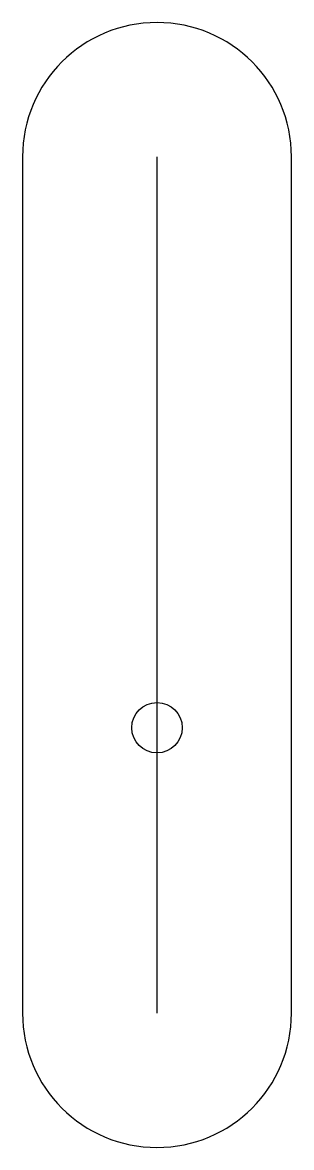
# Model space of a CAD drawing. Header units: millimetres. Extents: x -20 to 20, y -62 to 105.
import ezdxf

# ---------------------------------------------------------------- set-up
doc = ezdxf.new("R2010")
doc.units = ezdxf.units.MM
doc.layers.get('0').update_dxf_attribs({"linetype": 'CONTINUOUS'})

msp = doc.modelspace()

# ---------------------------------------------------------------- linework, layer by layer
for p, q in [((0, 42.5), (0, 85)), ((0, 0), (0, 42.5)), ((0, -42.5), (0, 0))]:
    msp.add_line(p, q)
msp.add_lwpolyline([(-20, -42.5, 1), (20, -42.5), (20, 85, 1), (-20, 85)], format="xyb", close=True)
msp.add_circle((0, 0), 3.75)

doc.saveas('drawing.dxf')
